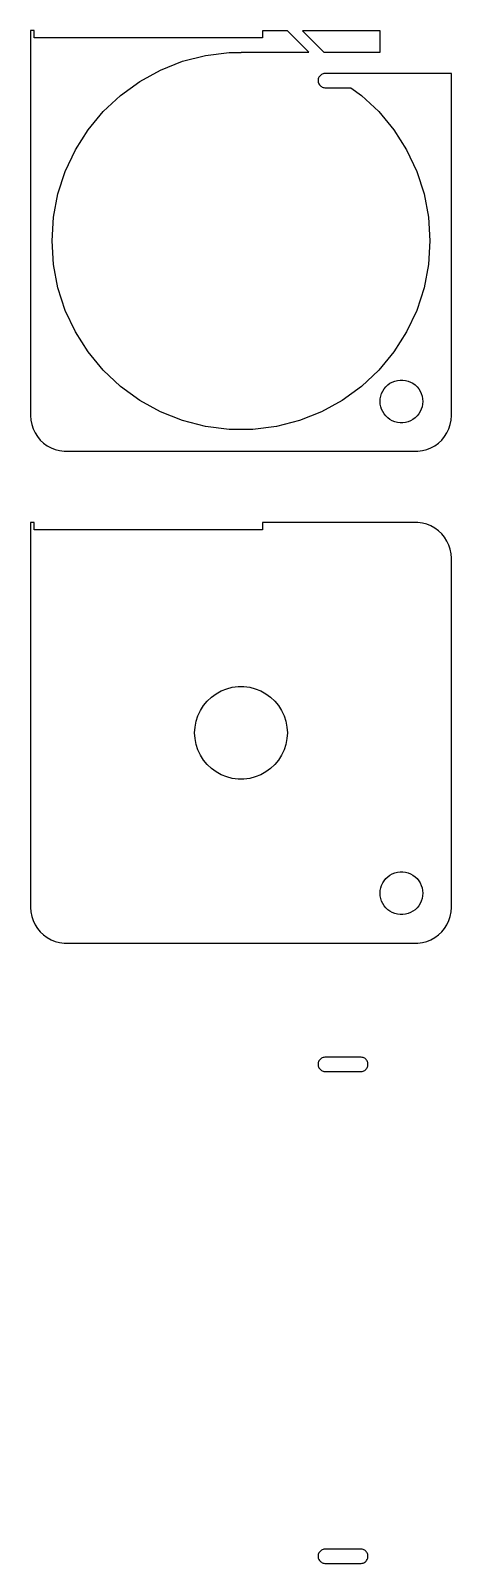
# Model space of a CAD drawing. Header units: metres. Extents: x -30 to 30, y 22 to 236.
import ezdxf

# ---------------------------------------------------------------- set-up
doc = ezdxf.new("R2010")
doc.units = ezdxf.units.M

msp = doc.modelspace()

# ---------------------------------------------------------------- linework, layer by layer
for p, q in [((-29, 236.5), (-29.5, 236.5)), ((-29.5, 236.5), (-29.5, 182.5)), ((-29, 235.5), (-29, 236.5)), ((3, 235.5), (-29, 235.5)), ((6.50986, 236.49), (3, 236.49)), ((3, 236.49), (3, 235.5)), ((9.49998, 233.5), (6.50986, 236.49)), ((19.5, 236.49), (8.63118, 236.49)), ((8.63118, 236.49), (11.6213, 233.5)), ((19.5, 233.5), (19.5, 236.49)), ((-11.2831, 230.978), (-8.18895, 232.203)), ((-8.18895, 232.203), (-4.96559, 233.031)), ((-4.96559, 233.031), (-1.66394, 233.448)), ((-1.66394, 233.448), (0, 233.448)), ((0, 233.448), (0, 233.5)), ((0, 233.5), (9.49998, 233.5)), ((11.6213, 233.5), (19.5, 233.5)), ((-14.1994, 229.375), (-11.2831, 230.978)), ((11.002, 230.088), (10.9347, 229.982)), ((11.082, 230.185), (11.002, 230.088)), ((11.1736, 230.271), (11.082, 230.185)), ((11.2752, 230.344), (11.1736, 230.271)), ((11.3852, 230.405), (11.2752, 230.344)), ((11.502, 230.451), (11.3852, 230.405)), ((11.6236, 230.482), (11.502, 230.451)), ((11.7482, 230.498), (11.6236, 230.482)), ((12.561, 230.498), (11.7482, 230.498)), ((29.5, 230.5), (12.561, 230.5)), ((12.561, 230.5), (12.561, 230.498)), ((29.5, 182.5), (29.5, 230.5)), ((-16.8917, 227.419), (-14.1994, 229.375)), ((10.8189, 229.625), (10.811, 229.5)), ((10.811, 229.5), (10.8189, 229.375)), ((10.8424, 229.749), (10.8189, 229.625)), ((10.8189, 229.375), (10.8424, 229.251)), ((10.8812, 229.868), (10.8424, 229.749)), ((10.8424, 229.251), (10.8812, 229.132)), ((10.9347, 229.982), (10.8812, 229.868)), ((10.8812, 229.132), (10.9347, 229.018)), ((10.9347, 229.018), (11.002, 228.912)), ((11.002, 228.912), (11.082, 228.815)), ((11.082, 228.815), (11.1736, 228.729)), ((11.1736, 228.729), (11.2752, 228.656)), ((11.2752, 228.656), (11.3852, 228.595)), ((11.3852, 228.595), (11.502, 228.549)), ((11.502, 228.549), (11.6236, 228.518)), ((11.6236, 228.518), (11.7482, 228.502)), ((11.7482, 228.502), (15.4006, 228.502)), ((15.4006, 228.502), (16.8917, 227.419)), ((-19.3177, 225.14), (-16.8917, 227.419)), ((16.8917, 227.419), (19.3177, 225.14)), ((-21.4389, 222.576), (-19.3177, 225.14)), ((19.3177, 225.14), (21.4389, 222.576)), ((-23.2221, 219.766), (-21.4389, 222.576)), ((21.4389, 222.576), (23.2221, 219.766)), ((-24.6391, 216.755), (-23.2221, 219.766)), ((23.2221, 219.766), (24.6391, 216.755)), ((-25.6674, 213.59), (-24.6391, 216.755)), ((24.6391, 216.755), (25.6674, 213.59)), ((-26.291, 210.321), (-25.6674, 213.59)), ((25.6674, 213.59), (26.291, 210.321)), ((-26.5, 207), (-26.291, 210.321)), ((26.291, 210.321), (26.5, 207)), ((-26.291, 203.679), (-26.5, 207)), ((26.5, 207), (26.291, 203.679)), ((-25.6674, 200.41), (-26.291, 203.679)), ((26.291, 203.679), (25.6674, 200.41)), ((-24.6391, 197.245), (-25.6674, 200.41)), ((25.6674, 200.41), (24.6391, 197.245)), ((-23.2221, 194.234), (-24.6391, 197.245)), ((24.6391, 197.245), (23.2221, 194.234)), ((-21.4389, 191.424), (-23.2221, 194.234)), ((23.2221, 194.234), (21.4389, 191.424)), ((-19.3177, 188.86), (-21.4389, 191.424)), ((21.4389, 191.424), (19.3177, 188.86)), ((-16.8917, 186.581), (-19.3177, 188.86)), ((19.3177, 188.86), (16.8917, 186.581)), ((20.8925, 187.033), (21.2227, 187.214)), ((21.2227, 187.214), (21.5729, 187.353)), ((21.5729, 187.353), (21.9379, 187.447)), ((21.9379, 187.447), (22.3116, 187.494)), ((22.3116, 187.494), (22.6884, 187.494)), ((22.6884, 187.494), (23.0621, 187.447)), ((23.0621, 187.447), (23.427, 187.353)), ((23.427, 187.353), (23.7773, 187.214)), ((23.7773, 187.214), (24.1075, 187.033)), ((-14.1994, 184.625), (-16.8917, 186.581)), ((16.8917, 186.581), (14.1994, 184.625)), ((19.5237, 184.876), (19.5942, 185.246)), ((19.5942, 185.246), (19.7107, 185.604)), ((19.7107, 185.604), (19.8711, 185.945)), ((19.8711, 185.945), (20.0729, 186.263)), ((20.0729, 186.263), (20.3131, 186.554)), ((20.3131, 186.554), (20.5877, 186.812)), ((20.5877, 186.812), (20.8925, 187.033)), ((24.1075, 187.033), (24.4123, 186.812)), ((24.4123, 186.812), (24.6869, 186.554)), ((24.6869, 186.554), (24.927, 186.263)), ((24.927, 186.263), (25.1289, 185.945)), ((25.1289, 185.945), (25.2893, 185.604)), ((25.2893, 185.604), (25.4057, 185.246)), ((25.4057, 185.246), (25.4763, 184.876)), ((-11.2831, 183.022), (-14.1994, 184.625)), ((-8.18895, 181.797), (-11.2831, 183.022)), ((11.2831, 183.022), (8.18895, 181.797)), ((14.1994, 184.625), (11.2831, 183.022)), ((19.5, 184.5), (19.5237, 184.876)), ((19.5237, 184.124), (19.5, 184.5)), ((19.5942, 183.754), (19.5237, 184.124)), ((19.7107, 183.396), (19.5942, 183.754)), ((19.8711, 183.055), (19.7107, 183.396)), ((20.0729, 182.737), (19.8711, 183.055)), ((25.1289, 183.055), (24.927, 182.737)), ((25.2893, 183.396), (25.1289, 183.055)), ((25.4057, 183.754), (25.2893, 183.396)), ((25.4763, 184.124), (25.4057, 183.754)), ((25.4763, 184.876), (25.5, 184.5)), ((25.5, 184.5), (25.4763, 184.124)), ((-29.5, 182.5), (-29.4606, 181.873)), ((-29.4606, 181.873), (-29.3429, 181.257)), ((-29.3429, 181.257), (-29.1489, 180.659)), ((-29.1489, 180.659), (-28.8815, 180.091)), ((-4.96559, 180.969), (-8.18895, 181.797)), ((-1.66394, 180.552), (-4.96559, 180.969)), ((4.96559, 180.969), (1.66394, 180.552)), ((8.18895, 181.797), (4.96559, 180.969)), ((20.3131, 182.446), (20.0729, 182.737)), ((20.5877, 182.188), (20.3131, 182.446)), ((20.8925, 181.967), (20.5877, 182.188)), ((21.2227, 181.786), (20.8925, 181.967)), ((21.5729, 181.647), (21.2227, 181.786)), ((21.9379, 181.553), (21.5729, 181.647)), ((22.3116, 181.506), (21.9379, 181.553)), ((22.6884, 181.506), (22.3116, 181.506)), ((23.0621, 181.553), (22.6884, 181.506)), ((23.427, 181.647), (23.0621, 181.553)), ((23.7773, 181.786), (23.427, 181.647)), ((24.1075, 181.967), (23.7773, 181.786)), ((24.4123, 182.188), (24.1075, 181.967)), ((24.6869, 182.446), (24.4123, 182.188)), ((24.927, 182.737), (24.6869, 182.446)), ((28.8815, 180.091), (29.1489, 180.659)), ((29.1489, 180.659), (29.3429, 181.257)), ((29.3429, 181.257), (29.4606, 181.873)), ((29.4606, 181.873), (29.5, 182.5)), ((-28.8815, 180.091), (-28.5451, 179.561)), ((-28.5451, 179.561), (-28.1448, 179.077)), ((-28.1448, 179.077), (-27.6871, 178.647)), ((-27.6871, 178.647), (-27.1791, 178.278)), ((1.66394, 180.552), (-1.66394, 180.552)), ((27.1791, 178.278), (27.6871, 178.647)), ((27.6871, 178.647), (28.1448, 179.077)), ((28.1448, 179.077), (28.5451, 179.561)), ((28.5451, 179.561), (28.8815, 180.091)), ((-27.1791, 178.278), (-26.6289, 177.976)), ((-26.6289, 177.976), (-26.0451, 177.745)), ((-26.0451, 177.745), (-25.4369, 177.589)), ((-25.4369, 177.589), (-24.8139, 177.51)), ((-24.8139, 177.51), (24.8139, 177.51)), ((24.8139, 177.51), (25.4369, 177.589)), ((25.4369, 177.589), (26.0451, 177.745)), ((26.0451, 177.745), (26.6289, 177.976)), ((26.6289, 177.976), (27.1791, 178.278)), ((-29, 167.5), (-29.5, 167.5)), ((-29.5, 167.5), (-29.5, 113.5)), ((-29, 166.5), (-29, 167.5)), ((3, 166.5), (-29, 166.5)), ((24.8139, 167.49), (3, 167.49)), ((3, 167.49), (3, 166.5)), ((25.4369, 167.411), (24.8139, 167.49)), ((26.0451, 167.255), (25.4369, 167.411)), ((26.6289, 167.024), (26.0451, 167.255)), ((27.1791, 166.722), (26.6289, 167.024)), ((27.6871, 166.353), (27.1791, 166.722)), ((28.1448, 165.923), (27.6871, 166.353)), ((28.5451, 165.439), (28.1448, 165.923)), ((28.8815, 164.909), (28.5451, 165.439)), ((29.1489, 164.341), (28.8815, 164.909)), ((29.3429, 163.743), (29.1489, 164.341)), ((29.4606, 163.127), (29.3429, 163.743)), ((29.5, 162.5), (29.4606, 163.127)), ((29.5, 113.5), (29.5, 162.5)), ((-2.76756, 143.881), (-2.00861, 144.182)), ((-2.00861, 144.182), (-1.21797, 144.385)), ((-1.21797, 144.385), (-0.40813, 144.487)), ((-0.40813, 144.487), (0.40813, 144.487)), ((0.40813, 144.487), (1.21797, 144.385)), ((1.21797, 144.385), (2.00861, 144.182)), ((2.00861, 144.182), (2.76756, 143.881)), ((-5.25861, 141.821), (-4.73828, 142.45)), ((-4.73828, 142.45), (-4.14325, 143.008)), ((-4.14325, 143.008), (-3.48286, 143.488)), ((-3.48286, 143.488), (-2.76756, 143.881)), ((2.76756, 143.881), (3.48286, 143.488)), ((3.48286, 143.488), (4.14325, 143.008)), ((4.14325, 143.008), (4.73828, 142.45)), ((4.73828, 142.45), (5.25861, 141.821)), ((-6.29578, 139.616), (-6.04353, 140.393)), ((-6.04353, 140.393), (-5.69598, 141.131)), ((-5.69598, 141.131), (-5.25861, 141.821)), ((5.25861, 141.821), (5.69598, 141.131)), ((5.69598, 141.131), (6.04353, 140.393)), ((6.04353, 140.393), (6.29578, 139.616)), ((-6.5, 138), (-6.44873, 138.815)), ((-6.44873, 137.185), (-6.5, 138)), ((-6.44873, 138.815), (-6.29578, 139.616)), ((6.29578, 139.616), (6.44873, 138.815)), ((6.44873, 138.815), (6.5, 138)), ((6.5, 138), (6.44873, 137.185)), ((-6.29578, 136.384), (-6.44873, 137.185)), ((-6.04353, 135.607), (-6.29578, 136.384)), ((-5.69598, 134.869), (-6.04353, 135.607)), ((6.04353, 135.607), (5.69598, 134.869)), ((6.29578, 136.384), (6.04353, 135.607)), ((6.44873, 137.185), (6.29578, 136.384)), ((-5.25861, 134.179), (-5.69598, 134.869)), ((-4.73828, 133.55), (-5.25861, 134.179)), ((-4.14325, 132.992), (-4.73828, 133.55)), ((4.73828, 133.55), (4.14325, 132.992)), ((5.25861, 134.179), (4.73828, 133.55)), ((5.69598, 134.869), (5.25861, 134.179)), ((-3.48286, 132.512), (-4.14325, 132.992)), ((-2.76756, 132.119), (-3.48286, 132.512)), ((-2.00861, 131.818), (-2.76756, 132.119)), ((-1.21797, 131.615), (-2.00861, 131.818)), ((-0.40813, 131.513), (-1.21797, 131.615)), ((0.40813, 131.513), (-0.40813, 131.513)), ((1.21797, 131.615), (0.40813, 131.513)), ((2.00861, 131.818), (1.21797, 131.615)), ((2.76756, 132.119), (2.00861, 131.818)), ((3.48286, 132.512), (2.76756, 132.119)), ((4.14325, 132.992), (3.48286, 132.512)), ((21.2227, 118.214), (21.5729, 118.353)), ((21.5729, 118.353), (21.9379, 118.447)), ((21.9379, 118.447), (22.3116, 118.494)), ((22.3116, 118.494), (22.6884, 118.494)), ((22.6884, 118.494), (23.0621, 118.447)), ((23.0621, 118.447), (23.427, 118.353)), ((23.427, 118.353), (23.7773, 118.214)), ((19.5237, 115.876), (19.5942, 116.246)), ((19.5942, 116.246), (19.7107, 116.604)), ((19.7107, 116.604), (19.8711, 116.945)), ((19.8711, 116.945), (20.0729, 117.263)), ((20.0729, 117.263), (20.3131, 117.554)), ((20.3131, 117.554), (20.5877, 117.812)), ((20.5877, 117.812), (20.8925, 118.033)), ((20.8925, 118.033), (21.2227, 118.214)), ((23.7773, 118.214), (24.1075, 118.033)), ((24.1075, 118.033), (24.4123, 117.812)), ((24.4123, 117.812), (24.6869, 117.554)), ((24.6869, 117.554), (24.927, 117.263)), ((24.927, 117.263), (25.1289, 116.945)), ((25.1289, 116.945), (25.2893, 116.604)), ((25.2893, 116.604), (25.4057, 116.246)), ((25.4057, 116.246), (25.4763, 115.876)), ((19.5, 115.5), (19.5237, 115.876)), ((19.5237, 115.124), (19.5, 115.5)), ((19.5942, 114.754), (19.5237, 115.124)), ((19.7107, 114.396), (19.5942, 114.754)), ((19.8711, 114.055), (19.7107, 114.396)), ((20.0729, 113.737), (19.8711, 114.055)), ((25.1289, 114.055), (24.927, 113.737)), ((25.2893, 114.396), (25.1289, 114.055)), ((25.4057, 114.754), (25.2893, 114.396)), ((25.4763, 115.124), (25.4057, 114.754)), ((25.4763, 115.876), (25.5, 115.5)), ((25.5, 115.5), (25.4763, 115.124)), ((-29.5, 113.5), (-29.4606, 112.873)), ((-29.4606, 112.873), (-29.3429, 112.257)), ((-29.3429, 112.257), (-29.1489, 111.659)), ((20.3131, 113.446), (20.0729, 113.737)), ((20.5877, 113.188), (20.3131, 113.446)), ((20.8925, 112.967), (20.5877, 113.188)), ((21.2227, 112.786), (20.8925, 112.967)), ((21.5729, 112.647), (21.2227, 112.786)), ((21.9379, 112.553), (21.5729, 112.647)), ((22.3116, 112.506), (21.9379, 112.553)), ((22.6884, 112.506), (22.3116, 112.506)), ((23.0621, 112.553), (22.6884, 112.506)), ((23.427, 112.647), (23.0621, 112.553)), ((23.7773, 112.786), (23.427, 112.647)), ((24.1075, 112.967), (23.7773, 112.786)), ((24.4123, 113.188), (24.1075, 112.967)), ((24.6869, 113.446), (24.4123, 113.188)), ((24.927, 113.737), (24.6869, 113.446)), ((29.1489, 111.659), (29.3429, 112.257)), ((29.3429, 112.257), (29.4606, 112.873)), ((29.4606, 112.873), (29.5, 113.5)), ((-29.1489, 111.659), (-28.8815, 111.091)), ((-28.8815, 111.091), (-28.5451, 110.561)), ((-28.5451, 110.561), (-28.1448, 110.077)), ((-28.1448, 110.077), (-27.6871, 109.647)), ((27.6871, 109.647), (28.1448, 110.077)), ((28.1448, 110.077), (28.5451, 110.561)), ((28.5451, 110.561), (28.8815, 111.091)), ((28.8815, 111.091), (29.1489, 111.659)), ((-27.6871, 109.647), (-27.1791, 109.278)), ((-27.1791, 109.278), (-26.6289, 108.976)), ((-26.6289, 108.976), (-26.0451, 108.745)), ((-26.0451, 108.745), (-25.4369, 108.589)), ((-25.4369, 108.589), (-24.8139, 108.51)), ((-24.8139, 108.51), (24.8139, 108.51)), ((24.8139, 108.51), (25.4369, 108.589)), ((25.4369, 108.589), (26.0451, 108.745)), ((26.0451, 108.745), (26.6289, 108.976)), ((26.6289, 108.976), (27.1791, 109.278)), ((27.1791, 109.278), (27.6871, 109.647)), ((11.502, 92.451), (11.3852, 92.4048)), ((11.6236, 92.4823), (11.502, 92.451)), ((11.7482, 92.498), (11.6236, 92.4823)), ((16.8738, 92.498), (11.7482, 92.498)), ((16.9984, 92.4823), (16.8738, 92.498)), ((17.12, 92.451), (16.9984, 92.4823)), ((17.2368, 92.4048), (17.12, 92.451)), ((10.8189, 91.6253), (10.811, 91.5)), ((10.811, 91.5), (10.8189, 91.3747)), ((10.8424, 91.7487), (10.8189, 91.6253)), ((10.8189, 91.3747), (10.8424, 91.2513)), ((10.8812, 91.8681), (10.8424, 91.7487)), ((10.8424, 91.2513), (10.8812, 91.1319)), ((10.9347, 91.9818), (10.8812, 91.8681)), ((10.8812, 91.1319), (10.9347, 91.0182)), ((11.002, 92.0878), (10.9347, 91.9818)), ((10.9347, 91.0182), (11.002, 90.9122)), ((11.082, 92.1845), (11.002, 92.0878)), ((11.002, 90.9122), (11.082, 90.8154)), ((11.1736, 92.2705), (11.082, 92.1845)), ((11.082, 90.8154), (11.1736, 90.7295)), ((11.2752, 92.3443), (11.1736, 92.2705)), ((11.1736, 90.7295), (11.2752, 90.6557)), ((11.3852, 92.4048), (11.2752, 92.3443)), ((11.2752, 90.6557), (11.3852, 90.5952)), ((11.3852, 90.5952), (11.502, 90.5489)), ((11.502, 90.5489), (11.6236, 90.5177)), ((11.6236, 90.5177), (11.7482, 90.502)), ((11.7482, 90.502), (16.8738, 90.502)), ((16.8738, 90.502), (16.9984, 90.5177)), ((16.9984, 90.5177), (17.12, 90.5489)), ((17.12, 90.5489), (17.2368, 90.5952)), ((17.3468, 92.3443), (17.2368, 92.4048)), ((17.2368, 90.5952), (17.3468, 90.6557)), ((17.4484, 92.2705), (17.3468, 92.3443)), ((17.3468, 90.6557), (17.4484, 90.7295)), ((17.54, 92.1845), (17.4484, 92.2705)), ((17.4484, 90.7295), (17.54, 90.8154)), ((17.62, 92.0878), (17.54, 92.1845)), ((17.54, 90.8154), (17.62, 90.9122)), ((17.6873, 91.9818), (17.62, 92.0878)), ((17.62, 90.9122), (17.6873, 91.0182)), ((17.7408, 91.8681), (17.6873, 91.9818)), ((17.6873, 91.0182), (17.7408, 91.1319)), ((17.7796, 91.7487), (17.7408, 91.8681)), ((17.7408, 91.1319), (17.7796, 91.2513)), ((17.8031, 91.6253), (17.7796, 91.7487)), ((17.7796, 91.2513), (17.8031, 91.3747)), ((17.811, 91.5), (17.8031, 91.6253)), ((17.8031, 91.3747), (17.811, 91.5)), ((10.8189, 22.6253), (10.811, 22.5)), ((10.811, 22.5), (10.8189, 22.3747)), ((10.8424, 22.7487), (10.8189, 22.6253)), ((10.8189, 22.3747), (10.8424, 22.2513)), ((10.8812, 22.8681), (10.8424, 22.7487)), ((10.8424, 22.2513), (10.8812, 22.1319)), ((10.9347, 22.9818), (10.8812, 22.8681)), ((10.8812, 22.1319), (10.9347, 22.0182)), ((11.002, 23.0878), (10.9347, 22.9818)), ((10.9347, 22.0182), (11.002, 21.9122)), ((11.082, 23.1845), (11.002, 23.0878)), ((11.002, 21.9122), (11.082, 21.8154)), ((11.1736, 23.2705), (11.082, 23.1845)), ((11.082, 21.8154), (11.1736, 21.7295)), ((11.2752, 23.3443), (11.1736, 23.2705)), ((11.1736, 21.7295), (11.2752, 21.6557)), ((11.3852, 23.4048), (11.2752, 23.3443)), ((11.2752, 21.6557), (11.3852, 21.5952)), ((11.502, 23.451), (11.3852, 23.4048)), ((11.3852, 21.5952), (11.502, 21.5489)), ((11.6236, 23.4823), (11.502, 23.451)), ((11.502, 21.5489), (11.6236, 21.5177)), ((11.7482, 23.498), (11.6236, 23.4823)), ((11.6236, 21.5177), (11.7482, 21.502)), ((16.8738, 23.498), (11.7482, 23.498)), ((11.7482, 21.502), (16.8738, 21.502)), ((16.9984, 23.4823), (16.8738, 23.498)), ((16.8738, 21.502), (16.9984, 21.5177)), ((17.12, 23.451), (16.9984, 23.4823)), ((16.9984, 21.5177), (17.12, 21.5489)), ((17.2368, 23.4048), (17.12, 23.451)), ((17.12, 21.5489), (17.2368, 21.5952)), ((17.3468, 23.3443), (17.2368, 23.4048)), ((17.2368, 21.5952), (17.3468, 21.6557)), ((17.4484, 23.2705), (17.3468, 23.3443)), ((17.3468, 21.6557), (17.4484, 21.7295)), ((17.54, 23.1845), (17.4484, 23.2705)), ((17.4484, 21.7295), (17.54, 21.8154)), ((17.62, 23.0878), (17.54, 23.1845)), ((17.54, 21.8154), (17.62, 21.9122)), ((17.6873, 22.9818), (17.62, 23.0878)), ((17.62, 21.9122), (17.6873, 22.0182)), ((17.7408, 22.8681), (17.6873, 22.9818)), ((17.6873, 22.0182), (17.7408, 22.1319)), ((17.7796, 22.7487), (17.7408, 22.8681)), ((17.7408, 22.1319), (17.7796, 22.2513)), ((17.8031, 22.6253), (17.7796, 22.7487)), ((17.7796, 22.2513), (17.8031, 22.3747)), ((17.811, 22.5), (17.8031, 22.6253)), ((17.8031, 22.3747), (17.811, 22.5))]:
    msp.add_line(p, q)

doc.saveas('drawing.dxf')
